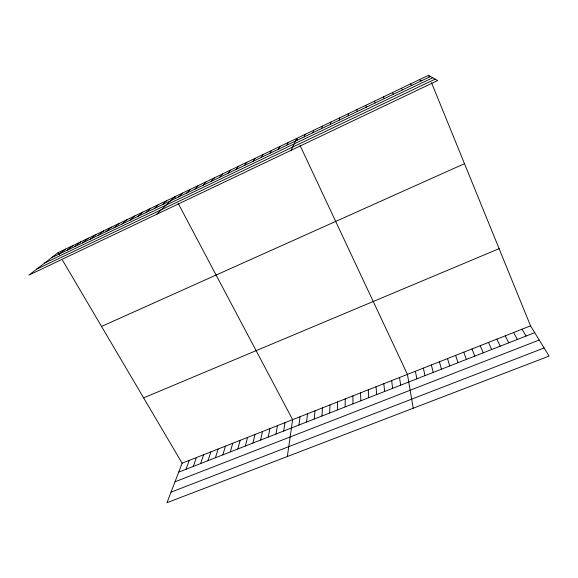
<?xml version="1.0" encoding="UTF-8"?>
<svg xmlns="http://www.w3.org/2000/svg" width="578" height="578" viewBox="0 0 578 578"><rect width="100%" height="100%" fill="white"/><g stroke="black" fill="none" stroke-linecap="round" stroke-linejoin="round"><path stroke-width="0.87" d="M348.209 115.838L348.216 113.75M345.153 406.919L345.225 398.914M337.371 409.968L337.61 401.92M329.626 413.01L330.024 404.903M321.917 416.03L322.473 407.88M314.244 419.036L314.959 410.842M339.308 120.101L339.524 117.912M306.6 422.027L307.482 413.797M298.999 425.011L300.033 416.731M287.345 456.519L292.62 419.65L178.205 203.413M283.661 431.015L285.012 422.648M275.937 434.042L277.447 425.632M330.45 124.335L330.883 122.052M268.25 437.055L269.912 428.601M260.591 440.053L262.412 431.564M252.976 443.044L254.941 434.504M245.39 446.014L247.514 437.43M237.84 448.969L240.116 440.349M321.643 128.547L322.278 126.17M230.326 451.917L232.753 443.254M222.848 454.843L225.42 446.144M215.406 457.762L218.123 449.019M208.001 460.666L210.854 451.88M200.624 463.556L203.622 454.734M312.871 132.738L313.724 130.267M193.276 466.432L196.426 457.574M185.971 469.293L189.259 460.399M530.539 325.862L182.121 463.209L166.984 502.694L549.1 356.091L530.539 325.862L431.535 82.762M304.158 136.907L305.213 134.342M291.102 150.302L296.745 138.395L297.475 139.948M286.854 145.179L288.321 142.426M278.278 149.283L279.94 146.444M269.738 153.365L271.595 150.439M261.242 157.433L263.301 154.413M252.796 161.472L255.043 158.365M244.386 165.489L246.828 162.295M236.026 169.491L238.656 166.211M227.703 173.465L230.521 170.105M219.43 177.424L222.429 173.978M211.194 181.362L214.38 177.836M203.001 185.278L206.368 181.673M194.851 189.179L198.399 185.487M186.737 193.059L190.465 189.288M178.674 196.917L182.576 193.066M156.53 214.366L174.715 196.823L175.495 198.29M162.411 204.691L166.666 200.682M154.225 208.607L158.654 204.518M146.082 212.502L150.685 208.333M137.976 216.374L142.752 212.126M129.913 220.232L134.862 215.905M121.893 224.069L127.008 219.669M113.917 227.884L119.198 223.411M105.976 231.677L111.424 227.132M98.079 235.456L103.693 230.832M90.219 239.213L95.991 234.516M82.401 242.955L88.333 238.187M74.62 246.676L80.71 241.835M66.882 250.375L73.131 245.469M59.18 254.06L65.581 249.082M58.075 252.68L28.9 275.121L437.625 80.552L428.5 75.306L58.075 252.68L59.411 254.949M51.514 257.723L430.531 76.477M44.412 263.185L432.749 77.748M36.732 269.095L435.155 79.128M101.526 326.433L464.488 163.675M143.626 397.881L499.103 248.67M178.696 472.147L534.708 332.653M175.004 481.785L539.223 340.009M171.023 492.16L544.108 347.963M419.39 79.67L421.189 80.942M410.329 84.005L411.89 85.392M401.32 88.326L402.649 89.807M392.346 92.617L393.452 94.207M62.54 260.259L182.121 463.209M522.057 329.207L526.023 336.056M513.611 332.531L517.375 339.438M383.431 96.887L384.305 98.578M505.215 335.847L508.777 342.812M496.849 339.142L500.216 346.164M300.025 145.396L407.439 374.385L413.227 408.22M488.533 342.422L491.697 349.502M480.246 345.687L483.222 352.826M428.5 75.306L429.179 76.961M472.009 348.939L474.784 356.127M374.558 101.136L375.209 102.927M463.802 352.168L466.388 359.415M455.637 355.391L458.036 362.695M447.509 358.591L449.72 365.946M439.417 361.777L441.447 369.19M431.369 364.956L433.211 372.42M365.73 105.362L366.163 107.255M423.356 368.114L425.018 375.628M415.38 371.257L416.861 378.828M399.535 377.506L400.662 385.172M391.667 380.606L392.621 388.322M356.951 109.567L357.161 111.561M383.843 383.691L384.616 391.458M376.047 386.761L376.646 394.579M368.287 389.825L368.721 397.686M360.564 392.867L360.831 400.778M352.876 395.894L352.97 403.856"/></g></svg>
